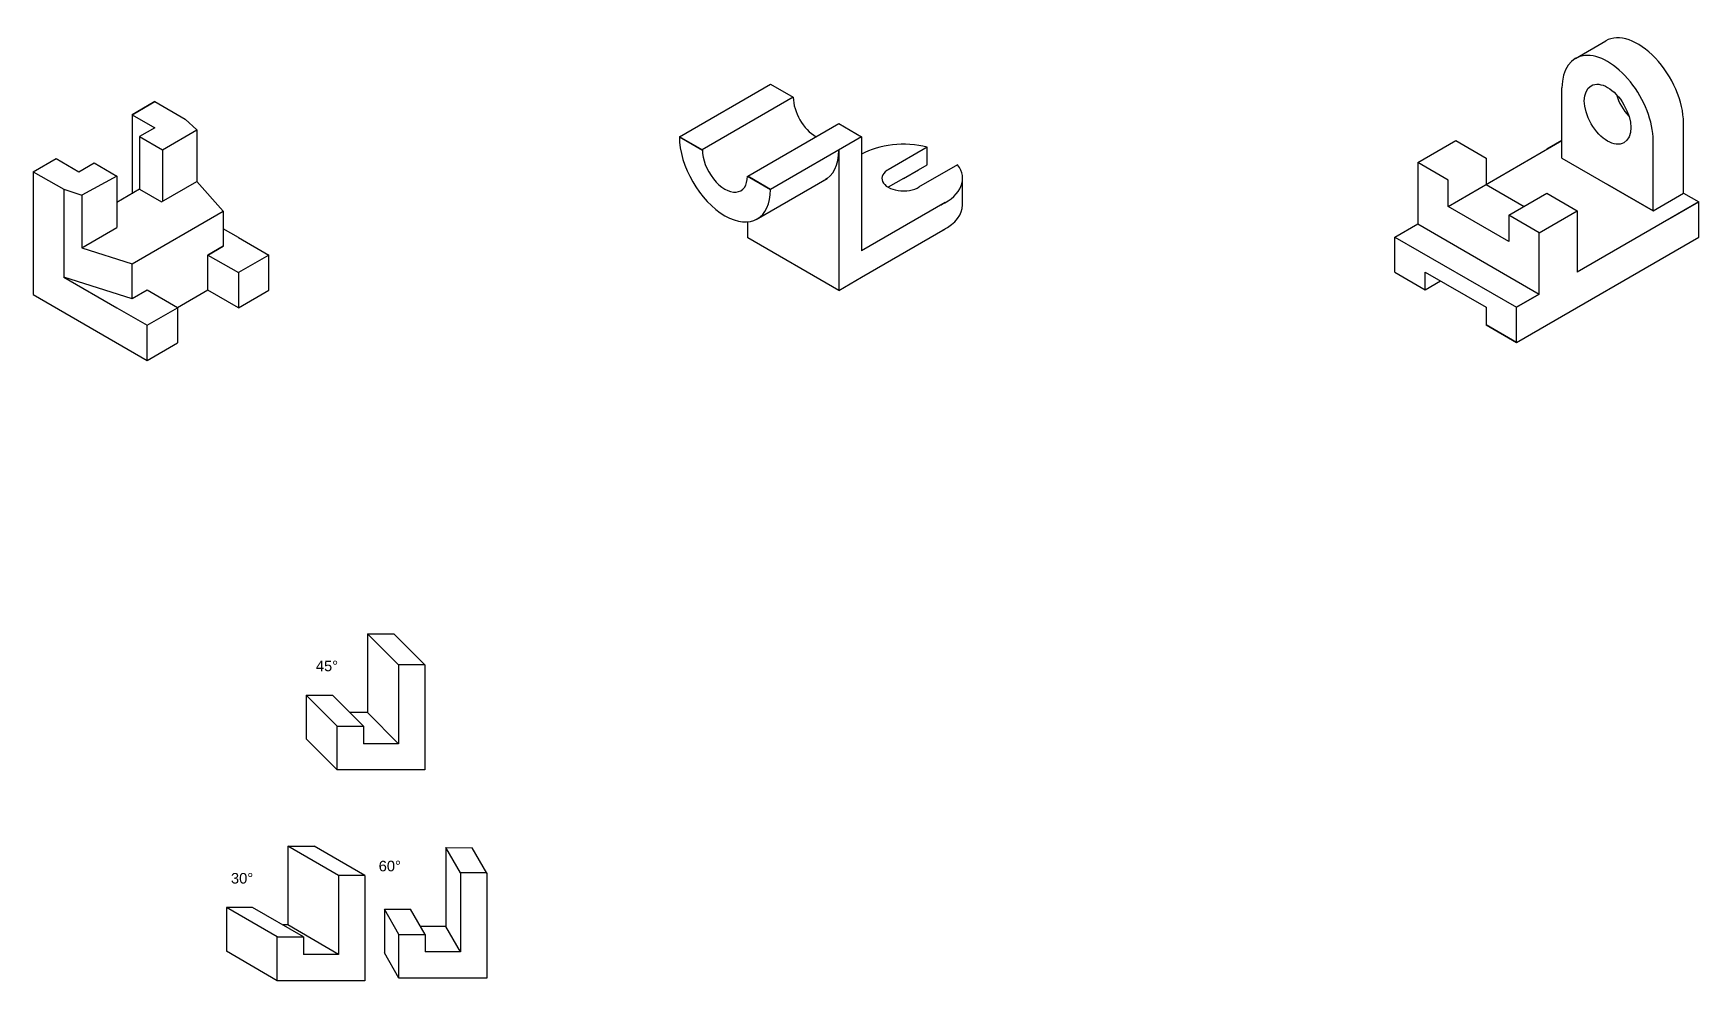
# Model space of a CAD drawing. Header units: millimetres. Extents: x 1548 to 4127, y 1955 to 3524.
# Drawn here: x 3177 to 4127, y 2985 to 3524 of the extents above; entities that cross this region are included whole.
import ezdxf

# ---------------------------------------------------------------- set-up
doc = ezdxf.new("R2010")
doc.units = ezdxf.units.MM
doc.header["$LTSCALE"] = 0.25
doc.styles.get("Standard").update_dxf_attribs({"font": 'arial.ttf'})

msp = doc.modelspace()

# ---------------------------------------------------------------- linework, layer by layer
for points in [[(4056.65, 3510.1), (4073.97, 3520.1)], [(3545.79, 3465.42), (3597.75, 3495.42), (3610.74, 3487.92), (3558.78, 3457.92), (3545.79, 3465.42)], [(3597.75, 3495.42), (3610.74, 3487.92)], [(3246.71, 3485.51), (3233.72, 3478.01), (3246.71, 3470.51)], [(3233.72, 3478.01), (3246.71, 3485.51), (3264.03, 3475.51)], [(4049.04, 3453.28), (4049.04, 3493.28)], [(3233.72, 3478.01), (3233.72, 3433.01)], [(3251.04, 3458.01), (3270.64, 3469.32), (3264.03, 3475.51)], [(3246.71, 3470.51), (3238.05, 3465.51), (3251.04, 3458.01)], [(3270.64, 3469.32), (3270.64, 3439.98)], [(4118.32, 3433.28), (4118.32, 3473.28)], [(3238.05, 3465.51), (3238.05, 3435.51), (3250.48, 3428.34)], [(3251.04, 3458.01), (3251.04, 3428.67)], [(3545.79, 3465.42), (3558.95, 3457.82)], [(3545.79, 3465.42), (3558.95, 3457.82)], [(3649.71, 3465.42), (3636.72, 3457.92), (3636.72, 3377.92), (3649.71, 3385.42)], [(3649.71, 3465.42), (3649.71, 3400.42)], [(3687.09, 3459.5), (3664.86, 3446.67)], [(3682.19, 3446.67), (3687.09, 3449.5), (3687.09, 3459.5)], [(3966.77, 3450.78), (3988.42, 3463.28), (4005.74, 3453.28), (4005.74, 3438.28)], [(3984.09, 3425.78), (4049.04, 3463.28)], [(4049.04, 3463.28), (4040.38, 3458.28)], [(4101, 3423.28), (4101, 3463.28)], [(3177.43, 3445.51), (3190.42, 3453.01)], [(3177.43, 3445.51), (3190.42, 3453.01), (3203.41, 3445.51)], [(3203.41, 3445.51), (3212.07, 3450.51), (3225.06, 3443.01), (3205.16, 3432.17)], [(3704.41, 3449.5), (3682.19, 3436.67)], [(4036.05, 3410.78), (4018.73, 3420.78), (4018.73, 3405.78), (3984.09, 3425.78), (3984.09, 3440.78), (3966.77, 3450.78), (3966.77, 3415.78)], [(4049.04, 3453.28), (4101, 3423.28)], [(3177.43, 3445.51), (3177.43, 3375.51), (3242.38, 3338.01), (3259.7, 3348.01)], [(3177.43, 3445.51), (3194.75, 3435.51), (3194.75, 3385.51), (3225.06, 3368.01)], [(3225.06, 3443.01), (3225.06, 3413.67)], [(3250.48, 3428.34), (3270.64, 3439.98)], [(3285.68, 3423.01), (3270.64, 3439.98)], [(3584.59, 3443.02), (3597.75, 3435.42)], [(3589.56, 3418.29), (3630.07, 3441.67)], [(3630.07, 3441.67), (3629.2, 3441.17)], [(3661.27, 3441.67), (3661.27, 3441.66)], [(3664.86, 3446.67), (3664.86, 3446.67)], [(3673.53, 3441.67), (3664.87, 3436.67)], [(3673.53, 3441.67), (3682.19, 3446.67)], [(3707.24, 3426.67), (3707.24, 3440.91)], [(4005.74, 3438.28), (4027.39, 3425.78)], [(4101, 3423.28), (4075.02, 3438.28)], [(3194.75, 3435.51), (3205.16, 3432.17)], [(3205.16, 3432.17), (3205.16, 3402.17)], [(3238.05, 3435.51), (3225.06, 3428.01)], [(3697.34, 3427.92), (3649.71, 3400.42)], [(3682.19, 3436.66), (3682.19, 3436.67)], [(3682.19, 3436.66), (3682.19, 3436.67)], [(3682.19, 3436.67), (3682.19, 3436.66)], [(3697.34, 3427.87), (3697.34, 3427.92)], [(4018.73, 3420.78), (4040.38, 3433.28), (4057.7, 3423.28)], [(4023.06, 3348.28), (4126.98, 3408.28), (4126.98, 3428.28), (4057.7, 3388.28)], [(4101, 3423.28), (4118.32, 3433.28)], [(4109.66, 3418.28), (4126.98, 3428.28)], [(4118.32, 3433.28), (4126.98, 3428.28)], [(3242.38, 3378.01), (3233.72, 3373.01), (3233.72, 3393.01), (3285.68, 3423.01), (3285.68, 3403.01), (3277.02, 3398.01)], [(3695.05, 3426.67), (3695.18, 3426.67)], [(4036.05, 3375.78), (4023.06, 3368.28), (4036.05, 3375.78), (4036.05, 3410.78), (4057.7, 3423.28), (4057.7, 3388.28)], [(3205.16, 3402.17), (3225.06, 3413.67)], [(3294.35, 3408.01), (3285.68, 3413.01)], [(3636.72, 3377.92), (3584.76, 3407.92), (3584.76, 3416.94)], [(3649.71, 3385.42), (3697.34, 3412.92)], [(3953.78, 3408.28), (3966.77, 3415.78)], [(3966.77, 3415.78), (4036.05, 3375.78)], [(3205.16, 3402.17), (3233.72, 3393.01)], [(3277.02, 3398.01), (3285.68, 3403.01)], [(3294.35, 3408.01), (3311.67, 3398.01)], [(3953.78, 3388.28), (3953.78, 3408.28)], [(3953.78, 3408.28), (4023.06, 3368.28)], [(3233.72, 3373.01), (3233.72, 3393.01)], [(3277.02, 3378.01), (3277.02, 3398.01), (3294.35, 3388.01)], [(3233.72, 3373.01), (3194.75, 3385.51)], [(3953.78, 3388.28), (3971.1, 3378.28)], [(3953.78, 3388.28), (3971.1, 3378.28)], [(3971.1, 3378.28), (3971.1, 3388.28), (4005.74, 3368.28), (4005.74, 3358.28)], [(3971.1, 3378.28), (3979.76, 3383.28)], [(3259.7, 3368.01), (3242.38, 3378.01), (3233.72, 3373.01)], [(3277.02, 3378.01), (3259.7, 3368.01)], [(3294.35, 3368.01), (3277.02, 3378.01)], [(3225.06, 3368.01), (3242.38, 3358.01)], [(3242.38, 3338.01), (3242.38, 3358.01), (3259.7, 3368.01), (3259.7, 3348.01)], [(4023.06, 3348.28), (4023.06, 3368.28)], [(3367.95, 3182.24), (3367.95, 3137.24), (3367.95, 3137.24), (3357.95, 3137.24)], [(3385.63, 3164.57), (3367.95, 3182.24)], [(3367.95, 3182.24), (3382.95, 3182.24)], [(3400.63, 3164.57), (3382.95, 3182.24)], [(3400.63, 3164.57), (3400.63, 3104.57), (3350.63, 3104.57), (3350.63, 3129.57), (3365.63, 3129.57), (3365.63, 3119.57)], [(3400.63, 3164.57), (3385.63, 3164.57), (3385.63, 3119.57), (3365.63, 3119.57)], [(3350.63, 3129.57), (3332.95, 3147.24)], [(3332.95, 3147.24), (3332.95, 3122.24)], [(3332.95, 3147.24), (3347.95, 3147.24)], [(3365.63, 3129.57), (3347.95, 3147.24)], [(3385.63, 3119.57), (3367.95, 3137.24)], [(3350.63, 3104.57), (3332.95, 3122.24)], [(3351.5, 3044.5), (3322.49, 3061.25)], [(3322.49, 3061.25), (3337.49, 3061.25)], [(3322.49, 3061.25), (3322.49, 3016.25)], [(3366.5, 3044.5), (3337.49, 3061.25)], [(3420.93, 3045.89), (3412.58, 3060.35)], [(3412.58, 3060.35), (3427.58, 3060.25)], [(3412.58, 3060.35), (3412.58, 3015.35)], [(3435.93, 3045.78), (3427.58, 3060.25)], [(3366.5, 3044.5), (3366.5, 2984.5), (3316.5, 2984.5), (3316.5, 3009.5), (3331.5, 3009.5), (3331.5, 2999.5)], [(3366.5, 3044.5), (3351.5, 3044.5), (3351.5, 2999.5), (3331.5, 2999.5)], [(3435.93, 3045.89), (3435.93, 2985.89), (3385.93, 2985.89), (3385.93, 3010.89), (3400.93, 3010.89), (3400.93, 3000.89)], [(3435.93, 3045.89), (3420.93, 3045.89), (3420.93, 3000.89), (3400.93, 3000.89)], [(3316.5, 3009.5), (3287.49, 3026.25)], [(3302.49, 3026.25), (3287.49, 3026.25)], [(3287.49, 3026.25), (3287.49, 3001.25)], [(3331.5, 3009.5), (3302.49, 3026.25)], [(3385.93, 3010.89), (3377.58, 3025.35)], [(3377.58, 3025.35), (3392.58, 3025.35)], [(3377.58, 3025.35), (3377.58, 3000.35)], [(3400.93, 3010.89), (3392.58, 3025.35)], [(3322.49, 3016.25), (3319.81, 3016.25)], [(3351.5, 2999.5), (3322.49, 3016.25)], [(3412.58, 3015.35), (3398.35, 3015.35)], [(3420.93, 3000.89), (3412.58, 3015.35)], [(3316.5, 2984.5), (3287.49, 3001.25)], [(3385.93, 2985.89), (3377.58, 3000.35)]]:
    msp.add_lwpolyline(points)
for points in [[(3636.72, 3472.92), (3649.71, 3465.42), (3597.75, 3435.42), (3584.76, 3442.92)], [(3294.35, 3368.01), (3311.67, 3378.01), (3311.67, 3398.01), (3294.35, 3388.01)], [(4005.74, 3358.28), (4023.06, 3348.28)]]:
    msp.add_lwpolyline(points, close=True)
for centre, major_axis, start_param, end_param in [((4092.34, 3488.28), (18.37, -31.82), 7.068583, 9.424778), ((4075.02, 3478.28), (18.37, -31.82), 7.068583, 10.210176), ((3623.73, 3480.42), (9.19, -15.91), 3.926991, 5.497787), ((4092.34, 3488.28), (9.36, -16.22), 4.322333, 5.102445), ((3571.77, 3450.42), (18.37, -31.82), 3.926991, 7.068583), ((3571.77, 3450.42), (9.07, -15.7), 3.913656, 7.068583), ((3610.72, 3472.87), (18.37, -31.82), 6.228447, 7.068583), ((3673.53, 3441.67), (-33.74, 0), 4.298486, 5.496063), ((3673.53, 3441.67), (-33.74, 0), 2.262661, 3.555496), ((3673.53, 3441.67), (-12.26, 0), 5.457033, 8.680134), ((3673.53, 3426.67), (-33.71, 0), 8.59535, 9.424778)]:
    msp.add_ellipse(centre, major_axis=major_axis, ratio=0.57735, start_param=start_param, end_param=end_param)
msp.add_ellipse((4075.02, 3478.28), major_axis=(9.36, -16.22), ratio=0.57735)

# ---------------------------------------------------------------- texts
at = {"char_height": 6, "attachment_point": 1}
for s, width, insert in [('45°', 9.4261, (3338.53, 3166.85)), ('60°', 22.4946, (3374.36, 3052.84)), ('30°', 13.3522, (3290.13, 3045.86))]:
    msp.add_mtext_dynamic_manual_height_columns(s, width=width, gutter_width=12.5, heights=[0], dxfattribs=dict(at, insert=insert))

doc.saveas('drawing.dxf')
